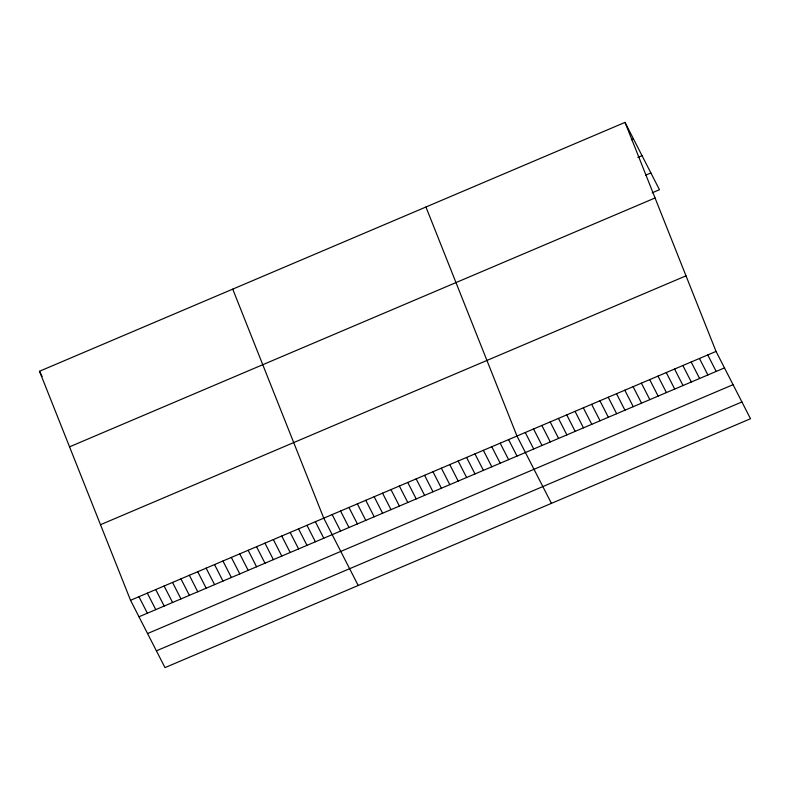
<?xml version="1.0" encoding="UTF-8"?>
<svg xmlns="http://www.w3.org/2000/svg" width="790" height="790" viewBox="0 0 790 790"><rect width="100%" height="100%" fill="white"/><g stroke="black" fill="none" stroke-linecap="round" stroke-linejoin="round"><path stroke-width="1.19" d="M625.018 122.391L716.046 351.422L750.5 418.74L164.982 667.609L130.538 600.282L39.5 371.26L625.018 122.391L659.462 189.719L652.204 192.8M631.378 139.761L633.452 138.882M637.886 157.417L642.033 155.65M645.697 175.143L650.881 172.941M69.54 446.834L655.058 197.974M100.488 524.708L686.006 275.838M130.538 600.282L716.046 351.422M138.971 616.773L724.489 367.903M147.552 633.55L733.071 384.681M156.4 650.832L741.919 401.962M707.751 354.947L716.194 371.428M699.456 358.472L707.899 374.954M691.161 361.998L699.604 378.479M682.866 365.523L691.309 382.005M674.571 369.049L683.014 385.53M666.276 372.574L674.719 389.055M657.991 376.099L666.424 392.581M649.696 379.625L658.129 396.106M641.401 383.15L649.834 399.631M633.106 386.675L641.539 403.157M624.811 390.201L633.244 406.682M616.516 393.726L624.949 410.207M608.221 397.251L616.654 413.733M599.926 400.777L608.359 417.258M591.631 404.302L600.064 420.784M583.336 407.828L591.769 424.319M575.041 411.353L583.474 427.844M566.746 414.878L575.179 431.37M558.451 418.404L566.884 434.895M550.156 421.929L558.589 438.42M541.861 425.454L550.294 441.946M533.566 428.98L541.999 445.471M525.271 432.505L533.704 448.997M551.42 503.358L516.976 436.031L425.938 207.01M508.572 439.605L517.006 456.087M500.169 443.17L508.612 459.662M491.775 446.745L500.208 463.226M483.371 450.32L491.805 466.801M474.968 453.885L483.411 470.376M466.574 457.459L475.007 473.941M458.17 461.024L466.604 477.516M449.767 464.599L458.2 481.08M441.363 468.174L449.806 484.655M432.969 471.739L441.403 488.23M424.566 475.313L432.999 491.795M416.162 478.878L424.595 495.37M407.759 482.453L416.202 498.934M399.365 486.028L407.798 502.509M390.961 489.593L399.394 506.084M382.558 493.167L391.001 509.649M374.164 496.732L382.597 513.224M365.76 500.307L374.193 516.788M357.357 503.882L365.79 520.363M348.953 507.447L357.396 523.938M340.559 511.021L348.992 527.503M332.156 514.586L340.589 531.077M358.206 585.479L323.752 518.161L232.724 289.13M315.358 521.726L323.791 538.217M306.954 525.301L315.388 541.782M298.551 528.875L306.984 545.357M290.147 532.44L298.59 548.932M281.754 536.015L290.187 552.496M273.35 539.58L281.783 556.071M264.946 543.155L273.38 559.636M256.543 546.729L264.986 563.211M248.149 550.294L256.582 566.786M239.745 553.869L248.179 570.35M231.342 557.434L239.785 573.925M222.948 561.009L231.381 577.49M214.544 564.583L222.978 581.065M206.141 568.148L214.574 584.639M197.737 571.723L206.18 588.204M189.343 575.288L197.776 591.779M180.94 578.863L189.373 595.344M172.536 582.428L180.979 598.919M164.132 586.002L172.576 602.494M155.739 589.577L164.172 606.058M39.5 371.26L42.137 376.415M147.335 593.142L155.768 609.633M138.931 596.717L147.375 613.198"/></g></svg>
